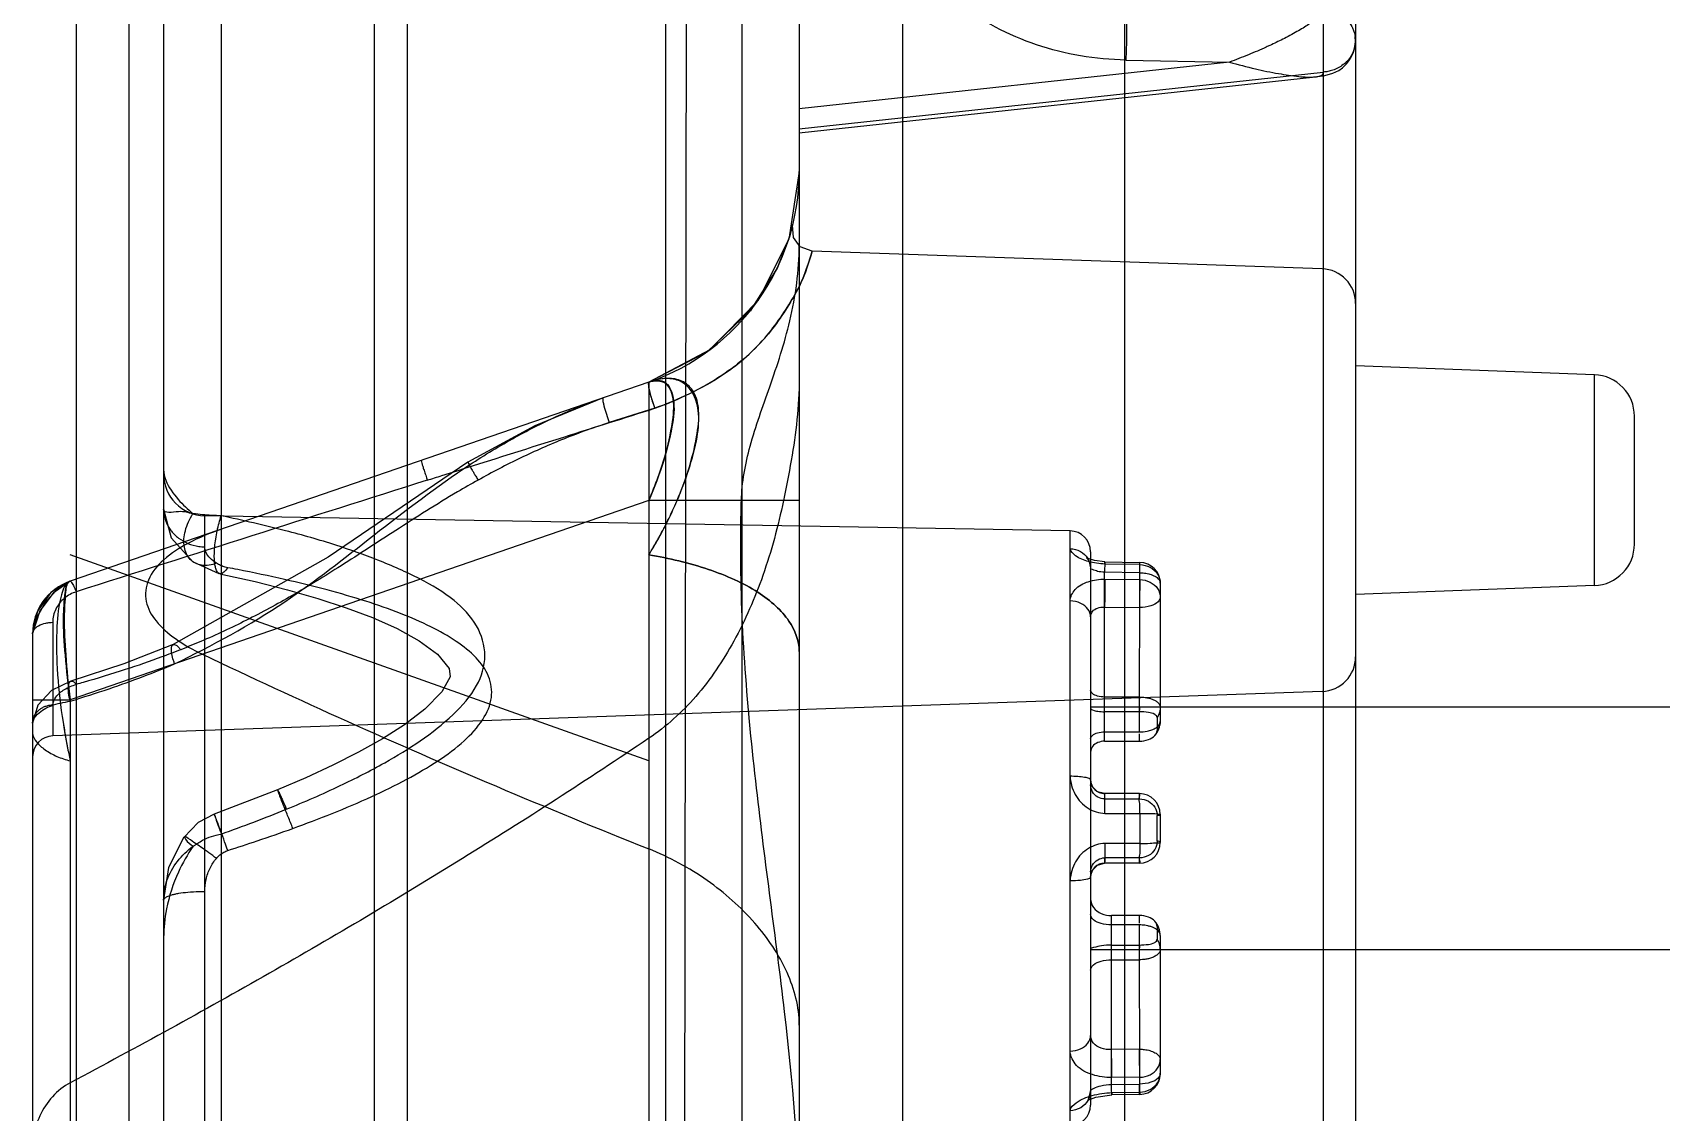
# Model space of a CAD drawing. Header units: millimetres. Extents: x 3267 to 5677, y -4731 to 2600.
# Drawn here: x 4723.35 to 4746.83, y -244.35 to -228.76 of the extents above; entities that cross this region are included whole.
import ezdxf

# ---------------------------------------------------------------- set-up
doc = ezdxf.new("R2010")
doc.units = ezdxf.units.MM
doc.header["$LTSCALE"] = 16.335
doc.layers.get('0').update_dxf_attribs({"linetype": 'CONTINUOUS'})

msp = doc.modelspace()

# ---------------------------------------------------------------- linework, layer by layer
at = {"color": 6, "linetype": 'Continuous'}
for p, q in [((4723.981, -365.077), (4723.981, -45.077)), ((4725.236, -99.547), (4725.236, -278.306)), ((4726.066, -114.238), (4726.066, -254.39)), ((4734.401, -116.63), (4734.401, -253.414)), ((4741.957, -141.183), (4741.957, -258.911)), ((4742.421, -141.685), (4742.421, -258.408)), ((4739.093, -142.366), (4739.093, -257.727)), ((4735.889, -145.777), (4735.889, -254.317)), ((4732.472, -151.117), (4732.472, -248.976)), ((4733.571, -204.106), (4733.571, -255.94)), ((4732.796, -207.725), (4732.74, -248.998)), ((4724.733, -221.745), (4724.733, -249.024)), ((4728.274, -225.918), (4728.274, -279.725)), ((4728.748, -226.047), (4728.748, -279.284)), ((4740.605, -229.191), (4734.401, -229.862)), ((4739.108, -229.161), (4740.605, -229.191)), ((4734.401, -230.151), (4741.956, -229.333)), ((4734.401, -230.208), (4741.844, -229.402)), ((4734.401, -230.766), (4734.249, -231.744)), ((4741.941, -232.172), (4734.589, -231.916)), ((4733.111, -233.342), (4732.232, -233.807)), ((4745.866, -233.7), (4742.424, -233.572)), ((4732.232, -233.807), (4723.888, -236.68)), ((4732.232, -233.807), (4732.232, -248.902)), ((4745.866, -236.743), (4745.866, -233.7)), ((4732.32, -234.184), (4731.661, -234.392)), ((4746.444, -236.144), (4746.444, -234.3)), ((4732.232, -235.517), (4723.889, -238.39)), ((4734.401, -235.517), (4732.232, -235.517)), ((4725.828, -244.758), (4725.828, -235.736)), ((4738.306, -235.954), (4725.828, -235.736)), ((4738.306, -244.54), (4738.306, -235.954)), ((4738.602, -236.255), (4738.602, -244.238)), ((4732.232, -239.27), (4723.889, -236.301)), ((4725.66, -236.401), (4726.034, -236.569)), ((4738.808, -236.4), (4739.31, -236.408)), ((4739.311, -236.441), (4738.808, -236.433)), ((4739.306, -238.854), (4739.311, -236.441)), ((4738.803, -238.989), (4738.803, -236.551)), ((4739.306, -236.558), (4738.803, -236.551)), ((4738.808, -236.649), (4739.311, -236.657)), ((4739.607, -236.709), (4739.607, -238.703)), ((4745.866, -236.743), (4742.424, -236.872)), ((4738.803, -237.053), (4739.306, -237.061)), ((4723.346, -237.44), (4723.346, -245.677)), ((4723.637, -237.272), (4723.637, -238.91)), ((4741.941, -238.271), (4723.637, -238.91)), ((4739.306, -238.351), (4738.803, -238.351)), ((4723.346, -238.39), (4723.888, -238.39)), ((4723.889, -238.39), (4723.889, -244.915)), ((4801.176, -238.497), (4738.602, -238.497)), ((4738.803, -238.564), (4738.803, -238.523)), ((4739.306, -238.564), (4738.803, -238.564)), ((4739.306, -238.502), (4739.306, -238.543)), ((4738.803, -238.854), (4739.306, -238.854)), ((4739.562, -238.648), (4739.562, -238.832)), ((4738.803, -238.989), (4739.306, -238.989)), ((4739.306, -238.989), (4739.306, -238.88)), ((4726.88, -239.689), (4725.966, -240.04)), ((4738.803, -239.744), (4738.803, -239.821)), ((4739.306, -239.744), (4738.803, -239.744)), ((4739.306, -239.821), (4739.306, -239.746)), ((4738.803, -239.821), (4739.306, -239.821)), ((4738.808, -240.031), (4739.311, -240.031)), ((4739.311, -240.031), (4739.311, -240.463)), ((4739.562, -240.431), (4739.562, -240.063)), ((4739.607, -240.046), (4739.607, -240.448)), ((4739.311, -240.463), (4738.808, -240.463)), ((4738.803, -240.672), (4738.803, -240.749)), ((4739.306, -240.672), (4738.803, -240.672)), ((4739.306, -240.748), (4739.306, -240.672)), ((4739.306, -240.749), (4738.803, -240.749)), ((4738.904, -243.941), (4738.904, -241.504)), ((4739.306, -241.504), (4738.904, -241.504)), ((4739.306, -241.64), (4738.904, -241.64)), ((4739.306, -241.613), (4739.306, -241.504)), ((4739.311, -244.053), (4739.306, -241.64)), ((4739.562, -241.662), (4739.562, -241.846)), ((4739.607, -241.791), (4739.607, -243.784)), ((4801.176, -241.997), (4738.602, -241.997)), ((4738.904, -241.93), (4739.306, -241.93)), ((4738.904, -241.992), (4738.904, -241.95)), ((4738.904, -242.143), (4739.306, -242.143)), ((4739.306, -241.93), (4739.306, -241.971)), ((4739.306, -243.433), (4738.904, -243.439)), ((4738.904, -243.941), (4739.306, -243.935)), ((4739.311, -243.837), (4738.909, -243.843)), ((4739.31, -244.086), (4738.908, -244.092)), ((4738.909, -244.059), (4739.311, -244.053))]:
    msp.add_line(p, q, dxfattribs=at)
for points in [[(4741.847, -229.401), (4741.979, -229.383), (4742.095, -229.351), (4742.179, -229.309), (4742.233, -229.272), (4742.289, -229.219), (4742.337, -229.157), (4742.365, -229.109), (4742.393, -229.045), (4742.407, -228.997), (4742.42, -228.896), (4742.416, -228.819)], [(4742.267, -229.241), (4742.296, -229.211), (4742.335, -229.158), (4742.369, -229.098), (4742.4, -229.022), (4742.413, -228.963)], [(4734.306, -231.543), (4734.26, -231.709), (4734.087, -232.153), (4733.703, -232.766), (4733.068, -233.373), (4732.232, -233.807)], [(4734.589, -231.916), (4734.416, -231.854), (4734.316, -231.719), (4734.306, -231.543)], [(4734.249, -231.744), (4733.804, -232.633), (4733.111, -233.342)], [(4734.257, -231.719), (4734.076, -232.175), (4733.691, -232.782)], [(4731.573, -234.034), (4730.587, -234.44), (4729.624, -234.964)], [(4729.624, -234.964), (4727.61, -236.331), (4725.373, -237.595)], [(4725.236, -235.64), (4725.345, -236.053), (4725.658, -236.401)], [(4738.808, -236.4), (4738.66, -236.383), (4738.565, -236.354), (4738.544, -236.343), (4738.575, -236.382), (4738.602, -236.485)], [(4723.888, -236.679), (4723.641, -236.853), (4723.451, -237.109), (4723.346, -237.433)], [(4723.888, -236.679), (4723.7, -236.8), (4723.539, -236.972), (4723.415, -237.183), (4723.346, -237.43)], [(4723.889, -236.68), (4723.61, -236.845), (4723.416, -237.112), (4723.346, -237.44)], [(4726.045, -236.572), (4726.555, -236.686), (4727.024, -236.805), (4727.46, -236.93), (4727.866, -237.062), (4728.247, -237.205), (4728.601, -237.363), (4728.919, -237.538), (4729.185, -237.733), (4729.355, -237.939), (4729.368, -238.061), (4729.246, -238.278), (4729, -238.528), (4728.707, -238.752), (4728.391, -238.955), (4728.047, -239.149), (4727.676, -239.336), (4727.285, -239.517), (4726.88, -239.689)], [(4725.374, -237.594), (4724.664, -237.872), (4723.9, -238.122)], [(4723.9, -238.122), (4723.621, -238.259), (4723.423, -238.468), (4723.346, -238.73)], [(4738.803, -239.744), (4738.703, -239.718), (4738.627, -239.64), (4738.602, -239.544)], [(4725.967, -240.041), (4725.734, -240.163), (4725.53, -240.371)], [(4725.529, -240.371), (4725.307, -240.81), (4725.236, -241.277)], [(4738.602, -240.948), (4738.627, -240.853), (4738.703, -240.776), (4738.803, -240.749)], [(4738.602, -244.035), (4738.566, -244.158), (4738.56, -244.17), (4738.679, -244.123), (4738.908, -244.092)]]:
    msp.add_lwpolyline(points, dxfattribs=at)
for centre, radius, start, end in [((4731.185, -230.766), 3.216, 289, 360), ((4741.924, -232.672), 0.5, 0, 88), ((4745.844, -234.3), 0.6, 0, 87.8631), ((5463.992, -2553.368), 2431.863, 107.5909, 107.716061), ((4725.839, -235.133), 0.603, 180, 269), ((4738.301, -236.255), 0.301, 0, 88.9997), ((4745.844, -236.144), 0.6, 272.1369, 0), ((4739.306, -236.709), 0.301, 359.9996, 89.1332), ((4724.15, -237.44), 0.804, 109.0006, 180), ((4741.924, -237.771), 0.5, 272, 0), ((4733.116, -237.261), 9.443, 188.3479, 192.2847), ((4739.305, -238.703), 0.302, 317.9783, 359.9671), ((4723.648, -239.212), 0.301, 92, 179.9872), ((4738.803, -239.543), 0.201, 180, 270), ((4739.306, -240.046), 0.301, 0.0001, 90), ((4718.524, -219.187), 22.447, 289.6318, 292.198), ((4739.306, -240.448), 0.301, 270, 0), ((4738.803, -240.95), 0.201, 90, 179.9994), ((4739.305, -241.791), 0.302, 359.3627, 42.0259), ((4739.306, -243.784), 0.301, 270.8672, 359.9565), ((4738.301, -244.238), 0.301, 271.0003, 0)]:
    msp.add_arc(centre, radius, start, end, dxfattribs=at)
for points, knots in [([(4739.108, -229.161), (4738.673, -229.151), (4737.808, -229.008), (4736.657, -228.405), (4735.787, -227.468), (4735.32, -226.292), (4735.324, -225.022), (4735.795, -223.823), (4736.658, -222.832), (4737.8, -222.148), (4738.67, -221.937), (4739.108, -221.894)], [0, 0, 0, 0, 0.11352, 0.225022, 0.33366, 0.440617, 0.547809, 0.657436, 0.770049, 0.884993, 1, 1, 1, 1]), ([(4739.093, -228.366), (4739.102, -228.409), (4739.113, -228.523), (4739.121, -228.717), (4739.119, -228.938), (4739.113, -229.09), (4739.108, -229.161)], [0, 0, 0, 0, 0.167354, 0.428349, 0.730794, 1, 1, 1, 1]), ([(4741.949, -228.422), (4741.95, -228.43), (4741.948, -228.448), (4741.925, -228.497), (4741.855, -228.567), (4741.76, -228.637), (4741.663, -228.7), (4741.541, -228.773), (4741.381, -228.857), (4741.249, -228.92), (4741.187, -228.949)], [0, 0, 0, 0, 0.026231, 0.053112, 0.172316, 0.331379, 0.428794, 0.537141, 0.783002, 1, 1, 1, 1]), ([(4741.949, -228.422), (4741.971, -228.423), (4742.017, -228.429), (4742.09, -228.447), (4742.166, -228.479), (4742.228, -228.518), (4742.275, -228.557), (4742.322, -228.604), (4742.361, -228.659), (4742.391, -228.721), (4742.408, -228.771), (4742.418, -228.823), (4742.422, -228.876), (4742.419, -228.929), (4742.41, -228.981), (4742.394, -229.031), (4742.365, -229.093), (4742.327, -229.149), (4742.281, -229.196), (4742.234, -229.236), (4742.173, -229.275), (4742.097, -229.307), (4742.025, -229.326), (4741.979, -229.332), (4741.957, -229.333)], [0, 0, 0, 0, 0.046256, 0.097862, 0.154907, 0.217152, 0.250076, 0.284033, 0.354368, 0.390541, 0.427135, 0.463994, 0.500969, 0.537915, 0.574694, 0.611161, 0.647172, 0.717122, 0.750881, 0.783617, 0.845535, 0.902343, 0.953804, 1, 1, 1, 1]), ([(4741.187, -228.949), (4741.17, -228.957), (4741.067, -229.004), (4740.874, -229.087), (4740.696, -229.157), (4740.605, -229.191)], [0, 0, 0, 0, 0.089933, 0.537097, 1, 1, 1, 1]), ([(4740.605, -229.191), (4740.729, -229.225), (4740.962, -229.287), (4741.297, -229.355), (4741.585, -229.399), (4741.765, -229.41), (4741.844, -229.402)], [0, 0, 0, 0, 0.305384, 0.575109, 0.811241, 1, 1, 1, 1]), ([(4741.844, -229.402), (4741.853, -229.401), (4741.876, -229.398), (4741.909, -229.39), (4741.939, -229.376), (4741.957, -229.356), (4741.958, -229.34), (4741.957, -229.333)], [0, 0, 0, 0, 0.184467, 0.476047, 0.693875, 0.851458, 1, 1, 1, 1]), ([(4732.32, -234.184), (4732.658, -234.066), (4733.265, -233.776), (4733.939, -233.193), (4734.344, -232.555), (4734.489, -232.245), (4734.618, -231.822), (4734.478, -232.272), (4734.33, -232.58), (4733.925, -233.202), (4733.267, -233.778), (4732.665, -234.055), (4732.32, -234.184)], [0, 0, 0, 0, 0.161201, 0.296302, 0.404408, 0.473014, 0.499997, 0.527582, 0.603455, 0.708008, 0.834248, 1, 1, 1, 1]), ([(4733.566, -235.517), (4733.574, -235.252), (4733.679, -234.69), (4733.991, -233.849), (4734.303, -232.899), (4734.401, -232.199), (4734.401, -231.833)], [0, 0, 0, 0, 0.209591, 0.447251, 0.71033, 1, 1, 1, 1]), ([(4732.232, -233.807), (4732.23, -233.809), (4732.225, -233.816), (4732.224, -233.841), (4732.228, -233.871), (4732.234, -233.904), (4732.24, -233.932), (4732.248, -233.963), (4732.261, -234.013), (4732.284, -234.088), (4732.307, -234.15), (4732.32, -234.184)], [0, 0, 0, 0, 0.024394, 0.067122, 0.183452, 0.252973, 0.325359, 0.404566, 0.496728, 0.717686, 1, 1, 1, 1]), ([(4732.232, -235.517), (4732.326, -235.292), (4732.476, -234.9), (4732.584, -234.373), (4732.607, -234.012), (4732.461, -233.763), (4732.3, -233.783), (4732.232, -233.807)], [0, 0, 0, 0, 0.362573, 0.620833, 0.79858, 0.893601, 1, 1, 1, 1]), ([(4732.232, -233.807), (4732.308, -233.781), (4732.508, -233.776), (4732.619, -234.105), (4732.569, -234.482), (4732.442, -234.98), (4732.312, -235.329), (4732.232, -235.517)], [0, 0, 0, 0, 0.118361, 0.241718, 0.445998, 0.695318, 1, 1, 1, 1]), ([(4732.232, -233.807), (4732.31, -233.78), (4732.52, -233.778), (4732.61, -234.119), (4732.567, -234.487), (4732.444, -234.984), (4732.313, -235.327), (4732.232, -235.517)], [0, 0, 0, 0, 0.122753, 0.246818, 0.452231, 0.692083, 1, 1, 1, 1]), ([(4732.232, -233.807), (4732.31, -233.78), (4732.52, -233.778), (4732.61, -234.12), (4732.566, -234.488), (4732.444, -234.985), (4732.312, -235.327), (4732.232, -235.517)], [0, 0, 0, 0, 0.122962, 0.24732, 0.452931, 0.692565, 1, 1, 1, 1]), ([(4732.232, -233.895), (4732.232, -233.879), (4732.232, -233.85), (4732.232, -233.82), (4732.232, -233.807)], [0, 0, 0, 0, 0.539168, 1, 1, 1, 1]), ([(4732.232, -233.895), (4732.237, -233.922), (4732.252, -233.982), (4732.281, -234.079), (4732.306, -234.148), (4732.32, -234.184)], [0, 0, 0, 0, 0.270436, 0.615166, 1, 1, 1, 1]), ([(4732.607, -235.59), (4732.683, -235.421), (4732.807, -235.096), (4732.923, -234.633), (4732.971, -234.251), (4732.909, -233.957), (4732.739, -233.787), (4732.498, -233.733), (4732.328, -233.774), (4732.233, -233.807)], [0, 0, 0, 0, 0.229654, 0.431175, 0.591335, 0.704984, 0.789582, 0.874043, 1, 1, 1, 1]), ([(4732.607, -235.59), (4732.684, -235.42), (4732.809, -235.095), (4732.935, -234.636), (4732.968, -234.253), (4732.888, -233.966), (4732.72, -233.79), (4732.482, -233.737), (4732.321, -233.776), (4732.233, -233.807)], [0, 0, 0, 0, 0.232815, 0.435022, 0.594651, 0.707694, 0.797472, 0.883365, 1, 1, 1, 1]), ([(4734.401, -233.753), (4734.401, -233.952), (4734.377, -234.349), (4734.29, -234.937), (4734.212, -235.324), (4734.172, -235.518)], [0, 0, 0, 0, 0.334444, 0.667924, 1, 1, 1, 1]), ([(4729.65, -234.998), (4729.864, -234.858), (4730.284, -234.603), (4730.927, -234.279), (4731.358, -234.108), (4731.573, -234.034)], [0, 0, 0, 0, 0.355749, 0.683257, 1, 1, 1, 1]), ([(4731.573, -234.034), (4731.57, -234.035), (4731.568, -234.049), (4731.569, -234.07), (4731.574, -234.108), (4731.59, -234.176), (4731.619, -234.273), (4731.646, -234.352), (4731.661, -234.392)], [0, 0, 0, 0, 0.028192, 0.091309, 0.189733, 0.321409, 0.658489, 1, 1, 1, 1]), ([(4729.038, -235.222), (4729.108, -235.2), (4729.764, -234.992), (4730.858, -234.646), (4731.882, -234.322), (4732.32, -234.184)], [0, 0, 0, 0, 0.063985, 0.599345, 1, 1, 1, 1]), ([(4731.661, -234.392), (4731.443, -234.462), (4731.011, -234.616), (4730.381, -234.896), (4729.972, -235.109), (4729.77, -235.222)], [0, 0, 0, 0, 0.331552, 0.664118, 1, 1, 1, 1]), ([(4725.236, -235.068), (4725.236, -235.121), (4725.277, -235.282), (4725.432, -235.499), (4725.584, -235.642), (4725.659, -235.706)], [0, 0, 0, 0, 0.200712, 0.621802, 1, 1, 1, 1]), ([(4725.395, -237.872), (4725.942, -237.607), (4726.951, -237.059), (4728.293, -235.987), (4729.174, -235.316), (4729.65, -234.998)], [0, 0, 0, 0, 0.354692, 0.665918, 1, 1, 1, 1]), ([(4728.951, -234.937), (4728.953, -234.951), (4728.959, -234.979), (4728.971, -235.015), (4728.981, -235.049), (4728.995, -235.092), (4729.014, -235.15), (4729.03, -235.198), (4729.038, -235.222)], [0, 0, 0, 0, 0.140823, 0.293101, 0.38282, 0.489077, 0.750184, 1, 1, 1, 1]), ([(4729.65, -234.998), (4729.648, -234.995), (4729.644, -234.989), (4729.637, -234.979), (4729.632, -234.974), (4729.626, -234.962), (4729.623, -234.968), (4729.628, -234.974), (4729.635, -234.992), (4729.656, -235.027), (4729.681, -235.072), (4729.71, -235.121), (4729.738, -235.169), (4729.759, -235.203), (4729.77, -235.222)], [0, 0, 0, 0, 0.034468, 0.063163, 0.10387, 0.125427, 0.130472, 0.152003, 0.186452, 0.302444, 0.508351, 0.648193, 0.808798, 1, 1, 1, 1]), ([(4729.77, -235.222), (4729.67, -235.277), (4729.268, -235.509), (4728.612, -235.926), (4727.828, -236.441), (4727.114, -236.881), (4726.44, -237.247), (4725.9, -237.498), (4725.579, -237.63), (4725.482, -237.668)], [0, 0, 0, 0, 0.069242, 0.2815, 0.471558, 0.638681, 0.789787, 0.936575, 1, 1, 1, 1]), ([(4734.172, -235.517), (4734.097, -235.883), (4733.911, -236.579), (4733.494, -237.538), (4732.953, -238.352), (4732.483, -238.778), (4732.232, -238.947)], [0, 0, 0, 0, 0.277745, 0.534615, 0.774981, 1, 1, 1, 1]), ([(4733.557, -236.227), (4733.557, -236.147), (4733.557, -235.989), (4733.56, -235.752), (4733.564, -235.595), (4733.566, -235.517)], [0, 0, 0, 0, 0.336258, 0.669575, 1, 1, 1, 1]), ([(4725.236, -235.641), (4725.236, -235.651), (4725.237, -235.684), (4725.244, -235.736), (4725.257, -235.788), (4725.271, -235.826), (4725.283, -235.854), (4725.297, -235.88), (4725.318, -235.916), (4725.35, -235.961), (4725.396, -236.012), (4725.471, -236.076), (4725.586, -236.141), (4725.717, -236.177), (4725.8, -236.184), (4725.828, -236.184)], [0, 0, 0, 0, 0.034598, 0.108462, 0.179138, 0.213276, 0.246594, 0.280057, 0.314644, 0.387206, 0.464318, 0.545828, 0.719998, 0.904323, 1, 1, 1, 1]), ([(4725.659, -235.705), (4725.59, -235.695), (4725.482, -235.65), (4725.236, -235.713), (4725.236, -235.641)], [0, 0, 0, 0, 0.494194, 1, 1, 1, 1]), ([(4725.997, -236.421), (4725.93, -236.447), (4725.792, -236.474), (4725.598, -236.38), (4725.514, -236.176), (4725.538, -235.937), (4725.61, -235.781), (4725.659, -235.705)], [0, 0, 0, 0, 0.194354, 0.362222, 0.540707, 0.755592, 1, 1, 1, 1]), ([(4726.066, -235.735), (4726.02, -235.735), (4725.93, -235.733), (4725.794, -235.721), (4725.705, -235.711), (4725.659, -235.706)], [0, 0, 0, 0, 0.342207, 0.65895, 1, 1, 1, 1]), ([(4726.16, -236.485), (4726.144, -236.51), (4726.117, -236.547), (4726.056, -236.582), (4726.015, -236.557), (4725.998, -236.526), (4725.988, -236.5), (4725.981, -236.472), (4725.973, -236.431), (4725.967, -236.368), (4725.966, -236.281), (4725.972, -236.18), (4725.986, -236.069), (4726.007, -235.955), (4726.033, -235.842), (4726.055, -235.77), (4726.066, -235.735)], [0, 0, 0, 0, 0.085666, 0.138841, 0.182522, 0.209621, 0.240804, 0.265634, 0.294292, 0.363795, 0.449675, 0.550182, 0.661381, 0.777603, 0.892449, 1, 1, 1, 1]), ([(4727.005, -239.97), (4727.267, -239.863), (4727.748, -239.656), (4728.392, -239.325), (4728.945, -238.993), (4729.403, -238.632), (4729.764, -238.233), (4729.915, -237.754), (4729.771, -237.291), (4729.413, -236.918), (4728.912, -236.624), (4728.334, -236.372), (4727.687, -236.141), (4726.932, -235.93), (4726.377, -235.802), (4726.066, -235.735)], [0, 0, 0, 0, 0.102113, 0.189232, 0.261788, 0.334911, 0.399873, 0.453803, 0.507706, 0.566451, 0.636811, 0.716649, 0.794063, 0.885121, 1, 1, 1, 1]), ([(4732.232, -236.301), (4732.28, -236.224), (4732.372, -236.069), (4732.497, -235.831), (4732.572, -235.671), (4732.607, -235.59)], [0, 0, 0, 0, 0.338439, 0.67163, 1, 1, 1, 1]), ([(4732.232, -236.301), (4732.279, -236.225), (4732.37, -236.069), (4732.495, -235.832), (4732.571, -235.671), (4732.607, -235.59)], [0, 0, 0, 0, 0.335089, 0.669793, 1, 1, 1, 1]), ([(4726.061, -235.932), (4725.901, -235.987), (4725.609, -236.107), (4725.241, -236.342), (4724.992, -236.632), (4724.952, -236.982), (4725.126, -237.284), (4725.417, -237.534), (4725.66, -237.669), (4725.795, -237.734)], [0, 0, 0, 0, 0.184363, 0.341833, 0.473315, 0.585149, 0.700005, 0.836838, 1, 1, 1, 1]), ([(4725.997, -236.421), (4725.964, -236.4), (4725.907, -236.355), (4725.846, -236.273), (4725.829, -236.212), (4725.828, -236.184)], [0, 0, 0, 0, 0.388451, 0.721243, 1, 1, 1, 1]), ([(4734.401, -245.904), (4734.401, -244.899), (4734.206, -242.812), (4733.746, -239.609), (4733.557, -237.376), (4733.557, -236.227)], [0, 0, 0, 0, 0.310383, 0.645129, 1, 1, 1, 1]), ([(4738.306, -236.211), (4738.358, -236.211), (4738.459, -236.238), (4738.573, -236.344), (4738.602, -236.444), (4738.602, -236.493)], [0, 0, 0, 0, 0.345373, 0.670352, 1, 1, 1, 1]), ([(4738.808, -236.433), (4738.729, -236.43), (4738.581, -236.407), (4738.402, -236.34), (4738.316, -236.253), (4738.306, -236.211)], [0, 0, 0, 0, 0.416103, 0.773575, 1, 1, 1, 1]), ([(4726.16, -236.485), (4726.136, -236.481), (4726.091, -236.468), (4726.037, -236.444), (4726.007, -236.427), (4725.997, -236.421)], [0, 0, 0, 0, 0.412503, 0.804656, 1, 1, 1, 1]), ([(4727.099, -240.247), (4727.289, -240.178), (4727.672, -240.033), (4728.222, -239.799), (4728.734, -239.549), (4729.184, -239.287), (4729.561, -239.007), (4729.842, -238.707), (4729.992, -238.374), (4729.943, -238.037), (4729.74, -237.763), (4729.447, -237.531), (4729.076, -237.323), (4728.637, -237.134), (4728.136, -236.959), (4727.578, -236.798), (4726.962, -236.647), (4726.483, -236.547), (4726.208, -236.494), (4726.16, -236.485)], [0, 0, 0, 0, 0.07557, 0.153084, 0.223523, 0.288474, 0.347875, 0.39853, 0.441347, 0.479294, 0.51978, 0.565862, 0.618422, 0.678197, 0.744511, 0.816776, 0.89556, 0.981697, 1, 1, 1, 1]), ([(4734.401, -237.695), (4734.401, -237.54), (4734.3, -237.29), (4734.06, -237.023), (4733.796, -236.822), (4733.466, -236.649), (4732.946, -236.447), (4732.523, -236.347), (4732.232, -236.301)], [0, 0, 0, 0, 0.169135, 0.272926, 0.392454, 0.528687, 0.678702, 1, 1, 1, 1]), ([(4732.232, -236.301), (4732.523, -236.347), (4732.946, -236.447), (4733.466, -236.649), (4733.796, -236.822), (4734.06, -237.023), (4734.3, -237.29), (4734.401, -237.54), (4734.401, -237.695)], [0, 0, 0, 0, 0.321298, 0.471313, 0.607546, 0.727074, 0.830865, 1, 1, 1, 1]), ([(4738.803, -236.551), (4738.769, -236.549), (4738.707, -236.543), (4738.649, -236.519), (4738.603, -236.504), (4738.602, -236.493)], [0, 0, 0, 0, 0.476311, 0.840422, 1, 1, 1, 1]), ([(4738.808, -236.433), (4738.808, -236.427), (4738.808, -236.415), (4738.808, -236.408), (4738.808, -236.4), (4738.807, -236.403), (4738.807, -236.406), (4738.806, -236.418), (4738.806, -236.438), (4738.804, -236.485), (4738.804, -236.523), (4738.803, -236.551)], [0, 0, 0, 0, 0.108356, 0.167806, 0.17713, 0.182871, 0.204113, 0.241814, 0.366307, 0.544542, 1, 1, 1, 1]), ([(4739.311, -236.441), (4739.311, -236.43), (4739.31, -236.385), (4739.307, -236.494), (4739.306, -236.523), (4739.306, -236.558)], [0, 0, 0, 0, 0.179515, 0.413122, 1, 1, 1, 1]), ([(4739.311, -236.441), (4739.362, -236.442), (4739.463, -236.466), (4739.577, -236.566), (4739.607, -236.663), (4739.607, -236.709)], [0, 0, 0, 0, 0.3499, 0.6834, 1, 1, 1, 1]), ([(4723.888, -236.68), (4723.815, -236.705), (4723.725, -236.966), (4723.686, -237.372), (4723.692, -237.973), (4723.74, -238.403), (4723.772, -238.632)], [0, 0, 0, 0, 0.116625, 0.346829, 0.652611, 1, 1, 1, 1]), ([(4723.889, -238.39), (4723.861, -238.177), (4723.818, -237.788), (4723.782, -237.249), (4723.805, -236.924), (4723.836, -236.698), (4723.889, -236.68)], [0, 0, 0, 0, 0.37222, 0.687295, 0.904063, 1, 1, 1, 1]), ([(4723.888, -236.68), (4723.836, -236.698), (4723.812, -236.925), (4723.795, -237.245), (4723.821, -237.785), (4723.862, -238.175), (4723.888, -238.39)], [0, 0, 0, 0, 0.095402, 0.31016, 0.623994, 1, 1, 1, 1]), ([(4723.888, -238.39), (4723.862, -238.174), (4723.82, -237.783), (4723.795, -237.242), (4723.812, -236.923), (4723.837, -236.698), (4723.888, -236.68)], [0, 0, 0, 0, 0.378059, 0.691891, 0.905475, 1, 1, 1, 1]), ([(4723.888, -238.39), (4723.862, -238.174), (4723.82, -237.783), (4723.795, -237.242), (4723.812, -236.923), (4723.837, -236.698), (4723.888, -236.68)], [0, 0, 0, 0, 0.378057, 0.691889, 0.905474, 1, 1, 1, 1]), ([(4723.889, -236.68), (4723.891, -236.679), (4723.901, -236.685), (4723.918, -236.71), (4723.94, -236.75), (4723.961, -236.795), (4723.971, -236.821), (4723.976, -236.833)], [0, 0, 0, 0, 0.051299, 0.156928, 0.531402, 0.791748, 1, 1, 1, 1]), ([(4738.306, -236.964), (4738.31, -236.904), (4738.372, -236.772), (4738.573, -236.672), (4738.728, -236.65), (4738.808, -236.649)], [0, 0, 0, 0, 0.279795, 0.623208, 1, 1, 1, 1]), ([(4738.808, -236.649), (4738.808, -236.71), (4738.807, -236.845), (4738.805, -236.98), (4738.803, -237.053)], [0, 0, 0, 0, 0.453705, 1, 1, 1, 1]), ([(4739.306, -236.558), (4739.331, -236.558), (4739.382, -236.562), (4739.459, -236.577), (4739.529, -236.605), (4739.587, -236.646), (4739.607, -236.689), (4739.607, -236.709)], [0, 0, 0, 0, 0.207131, 0.425176, 0.639501, 0.832824, 1, 1, 1, 1]), ([(4739.311, -236.657), (4739.311, -236.693), (4739.31, -236.778), (4739.308, -236.912), (4739.307, -237.011), (4739.306, -237.061)], [0, 0, 0, 0, 0.267678, 0.628838, 1, 1, 1, 1]), ([(4739.311, -236.657), (4739.362, -236.658), (4739.462, -236.681), (4739.578, -236.775), (4739.608, -236.87), (4739.607, -236.915)], [0, 0, 0, 0, 0.355588, 0.686863, 1, 1, 1, 1]), ([(4723.976, -236.833), (4723.914, -236.852), (4723.795, -236.917), (4723.668, -237.075), (4723.638, -237.208), (4723.637, -237.272)], [0, 0, 0, 0, 0.330831, 0.671331, 1, 1, 1, 1]), ([(4738.602, -237.195), (4738.602, -237.156), (4738.571, -237.071), (4738.457, -236.986), (4738.359, -236.965), (4738.306, -236.965)], [0, 0, 0, 0, 0.288204, 0.612477, 1, 1, 1, 1]), ([(4739.607, -236.91), (4739.607, -236.935), (4739.571, -236.997), (4739.458, -237.047), (4739.362, -237.061), (4739.306, -237.061)], [0, 0, 0, 0, 0.205748, 0.534304, 1, 1, 1, 1]), ([(4738.602, -237.195), (4738.602, -237.167), (4738.622, -237.108), (4738.705, -237.059), (4738.769, -237.052), (4738.803, -237.053)], [0, 0, 0, 0, 0.30479, 0.626113, 1, 1, 1, 1]), ([(4723.346, -237.44), (4723.346, -237.431), (4723.349, -237.41), (4723.365, -237.379), (4723.394, -237.348), (4723.449, -237.309), (4723.52, -237.286), (4723.589, -237.275), (4723.623, -237.273), (4723.637, -237.272)], [0, 0, 0, 0, 0.07243, 0.170246, 0.284727, 0.417679, 0.723668, 0.883367, 1, 1, 1, 1]), ([(4725.482, -237.668), (4725.392, -237.704), (4725.127, -237.805), (4724.66, -237.967), (4724.246, -238.093), (4724.009, -238.16), (4723.976, -238.17)], [0, 0, 0, 0, 0.183044, 0.535458, 0.934627, 1, 1, 1, 1]), ([(4725.395, -237.872), (4725.388, -237.855), (4725.372, -237.808), (4725.353, -237.737), (4725.346, -237.667), (4725.35, -237.621), (4725.37, -237.59), (4725.403, -237.593), (4725.428, -237.61), (4725.449, -237.629), (4725.467, -237.649), (4725.477, -237.662), (4725.482, -237.668)], [0, 0, 0, 0, 0.12122, 0.354047, 0.513995, 0.609371, 0.673867, 0.748063, 0.807726, 0.887961, 0.940969, 1, 1, 1, 1]), ([(4723.889, -238.411), (4724.076, -238.354), (4724.43, -238.242), (4724.932, -238.061), (4725.245, -237.936), (4725.395, -237.872)], [0, 0, 0, 0, 0.368188, 0.69501, 1, 1, 1, 1]), ([(4725.795, -237.734), (4726.487, -238.064), (4727.89, -238.713), (4730.036, -239.649), (4731.493, -240.248), (4732.232, -240.543)], [0, 0, 0, 0, 0.327382, 0.660046, 1, 1, 1, 1]), ([(4723.889, -238.411), (4723.879, -238.374), (4723.868, -238.322), (4723.862, -238.257), (4723.861, -238.221), (4723.863, -238.189), (4723.869, -238.16), (4723.879, -238.137), (4723.894, -238.123), (4723.912, -238.12), (4723.932, -238.127), (4723.954, -238.144), (4723.968, -238.16), (4723.976, -238.17)], [0, 0, 0, 0, 0.291329, 0.399433, 0.489069, 0.561257, 0.642679, 0.710107, 0.749674, 0.789439, 0.839029, 0.906775, 1, 1, 1, 1]), ([(4723.637, -238.464), (4723.64, -238.424), (4723.684, -238.332), (4723.809, -238.233), (4723.917, -238.186), (4723.976, -238.17)], [0, 0, 0, 0, 0.258412, 0.606859, 1, 1, 1, 1]), ([(4738.803, -238.351), (4738.769, -238.351), (4738.708, -238.343), (4738.632, -238.313), (4738.602, -238.27), (4738.602, -238.251)], [0, 0, 0, 0, 0.421326, 0.76311, 1, 1, 1, 1]), ([(4739.306, -238.351), (4739.319, -238.351), (4739.347, -238.352), (4739.392, -238.357), (4739.44, -238.366), (4739.488, -238.38), (4739.532, -238.4), (4739.57, -238.426), (4739.599, -238.46), (4739.607, -238.488), (4739.607, -238.502)], [0, 0, 0, 0, 0.113549, 0.229402, 0.371113, 0.510504, 0.641438, 0.768175, 0.887761, 1, 1, 1, 1]), ([(4723.346, -238.729), (4723.346, -238.679), (4723.434, -238.565), (4723.627, -238.46), (4723.796, -238.426), (4723.889, -238.411)], [0, 0, 0, 0, 0.22764, 0.576645, 1, 1, 1, 1]), ([(4723.346, -238.729), (4723.346, -238.712), (4723.35, -238.683), (4723.361, -238.643), (4723.377, -238.611), (4723.396, -238.581), (4723.422, -238.552), (4723.455, -238.524), (4723.495, -238.499), (4723.542, -238.479), (4723.59, -238.468), (4723.623, -238.465), (4723.637, -238.464)], [0, 0, 0, 0, 0.116972, 0.202297, 0.28123, 0.361269, 0.450244, 0.548787, 0.657101, 0.7747, 0.900191, 1, 1, 1, 1]), ([(4738.602, -238.518), (4738.602, -238.53), (4738.651, -238.544), (4738.708, -238.56), (4738.771, -238.564), (4738.803, -238.564)], [0, 0, 0, 0, 0.16272, 0.533673, 1, 1, 1, 1]), ([(4739.562, -238.648), (4739.562, -238.629), (4739.516, -238.586), (4739.425, -238.571), (4739.349, -238.564), (4739.306, -238.564)], [0, 0, 0, 0, 0.201756, 0.541185, 1, 1, 1, 1]), ([(4739.607, -238.502), (4739.607, -238.518), (4739.604, -238.55), (4739.589, -238.6), (4739.572, -238.631), (4739.562, -238.648)], [0, 0, 0, 0, 0.3105, 0.622812, 1, 1, 1, 1]), ([(4723.774, -238.631), (4723.785, -238.705), (4723.808, -238.85), (4723.845, -239.063), (4723.874, -239.202), (4723.889, -239.27)], [0, 0, 0, 0, 0.343289, 0.676833, 1, 1, 1, 1]), ([(4738.602, -238.954), (4738.602, -238.935), (4738.632, -238.892), (4738.708, -238.862), (4738.769, -238.854), (4738.803, -238.854)], [0, 0, 0, 0, 0.23689, 0.578674, 1, 1, 1, 1]), ([(4739.306, -238.854), (4739.343, -238.854), (4739.404, -238.848), (4739.485, -238.826), (4739.545, -238.798), (4739.592, -238.758), (4739.607, -238.721), (4739.607, -238.703)], [0, 0, 0, 0, 0.309849, 0.503115, 0.688192, 0.853785, 1, 1, 1, 1]), ([(4739.306, -238.989), (4739.35, -238.989), (4739.431, -238.975), (4739.527, -238.921), (4739.562, -238.859), (4739.562, -238.832)], [0, 0, 0, 0, 0.406606, 0.74397, 1, 1, 1, 1]), ([(4739.607, -238.703), (4739.607, -238.717), (4739.604, -238.746), (4739.589, -238.79), (4739.572, -238.818), (4739.562, -238.832)], [0, 0, 0, 0, 0.306239, 0.617236, 1, 1, 1, 1]), ([(4723.346, -238.884), (4723.354, -238.926), (4723.407, -239.014), (4723.53, -239.123), (4723.697, -239.214), (4723.823, -239.256), (4723.888, -239.271)], [0, 0, 0, 0, 0.184355, 0.426782, 0.710598, 1, 1, 1, 1]), ([(4732.232, -238.947), (4731.348, -239.544), (4729.544, -240.706), (4726.758, -242.359), (4724.854, -243.405), (4723.889, -243.917)], [0, 0, 0, 0, 0.329382, 0.662529, 1, 1, 1, 1]), ([(4738.803, -238.989), (4738.77, -238.989), (4738.705, -239.002), (4738.625, -239.057), (4738.602, -239.118), (4738.602, -239.146)], [0, 0, 0, 0, 0.356214, 0.695477, 1, 1, 1, 1]), ([(4738.306, -239.49), (4738.343, -239.49), (4738.412, -239.493), (4738.507, -239.503), (4738.565, -239.516), (4738.602, -239.533), (4738.602, -239.543)], [0, 0, 0, 0, 0.359269, 0.686319, 0.904082, 1, 1, 1, 1]), ([(4738.306, -239.49), (4738.311, -239.582), (4738.359, -239.768), (4738.55, -239.972), (4738.725, -240.027), (4738.808, -240.03)], [0, 0, 0, 0, 0.34594, 0.687625, 1, 1, 1, 1]), ([(4727.099, -240.247), (4727.077, -240.191), (4727.032, -240.082), (4726.971, -239.931), (4726.928, -239.822), (4726.903, -239.756), (4726.891, -239.726), (4726.885, -239.705), (4726.88, -239.695), (4726.881, -239.687), (4726.888, -239.703), (4726.894, -239.714), (4726.909, -239.747), (4726.927, -239.787), (4726.96, -239.864), (4726.987, -239.926), (4727.005, -239.97)], [0, 0, 0, 0, 0.198424, 0.392212, 0.537052, 0.587399, 0.623504, 0.64658, 0.658445, 0.661101, 0.66931, 0.689993, 0.724934, 0.77541, 0.841361, 1, 1, 1, 1]), ([(4738.803, -239.821), (4738.769, -239.821), (4738.699, -239.801), (4738.623, -239.725), (4738.602, -239.654), (4738.602, -239.619)], [0, 0, 0, 0, 0.324377, 0.667333, 1, 1, 1, 1]), ([(4738.808, -240.031), (4738.808, -239.995), (4738.808, -239.942), (4738.807, -239.874), (4738.807, -239.83), (4738.806, -239.795), (4738.806, -239.767), (4738.803, -239.755), (4738.805, -239.744), (4738.803, -239.744)], [0, 0, 0, 0, 0.376043, 0.554846, 0.711658, 0.836449, 0.926592, 0.981324, 1, 1, 1, 1]), ([(4739.311, -240.031), (4739.311, -239.984), (4739.318, -239.893), (4739.295, -239.823), (4739.319, -239.744), (4739.306, -239.744)], [0, 0, 0, 0, 0.492922, 0.860108, 1, 1, 1, 1]), ([(4739.306, -239.821), (4739.35, -239.821), (4739.439, -239.843), (4739.537, -239.935), (4739.562, -240.021), (4739.562, -240.063)], [0, 0, 0, 0, 0.346005, 0.673856, 1, 1, 1, 1]), ([(4739.311, -240.031), (4739.361, -240.031), (4739.465, -240.035), (4739.511, -240.029), (4739.62, -240.046), (4739.607, -240.046)], [0, 0, 0, 0, 0.50152, 0.866424, 1, 1, 1, 1]), ([(4726.16, -240.565), (4726.146, -240.524), (4726.112, -240.432), (4726.064, -240.3), (4726.025, -240.193), (4726.001, -240.128), (4725.987, -240.092), (4725.978, -240.069), (4725.962, -240.028), (4725.984, -240.097), (4726.003, -240.148), (4726.036, -240.244), (4726.058, -240.305), (4726.066, -240.329)], [0, 0, 0, 0, 0.151909, 0.34131, 0.489766, 0.544977, 0.587339, 0.617615, 0.64742, 0.679877, 0.768637, 0.91196, 1, 1, 1, 1]), ([(4726.16, -240.565), (4726.303, -240.52), (4726.617, -240.417), (4726.929, -240.309), (4727.099, -240.247)], [0, 0, 0, 0, 0.452597, 1, 1, 1, 1]), ([(4725.997, -240.68), (4725.928, -240.627), (4725.789, -240.523), (4725.682, -240.458), (4725.516, -240.339), (4725.573, -240.449), (4725.622, -240.473), (4725.66, -240.505)], [0, 0, 0, 0, 0.350748, 0.619349, 0.749008, 0.799368, 1, 1, 1, 1]), ([(4725.66, -240.505), (4725.704, -240.473), (4725.789, -240.419), (4725.926, -240.359), (4726.019, -240.337), (4726.066, -240.329)], [0, 0, 0, 0, 0.364367, 0.678313, 1, 1, 1, 1]), ([(4738.808, -240.463), (4738.726, -240.467), (4738.554, -240.52), (4738.362, -240.72), (4738.314, -240.905), (4738.306, -240.998)], [0, 0, 0, 0, 0.309469, 0.64605, 1, 1, 1, 1]), ([(4738.808, -240.463), (4738.808, -240.499), (4738.808, -240.552), (4738.807, -240.62), (4738.807, -240.664), (4738.806, -240.699), (4738.806, -240.726), (4738.803, -240.738), (4738.805, -240.749), (4738.803, -240.749)], [0, 0, 0, 0, 0.37594, 0.554723, 0.711537, 0.836353, 0.926533, 0.981301, 1, 1, 1, 1]), ([(4739.311, -240.463), (4739.311, -240.511), (4739.318, -240.603), (4739.295, -240.673), (4739.318, -240.749), (4739.306, -240.749)], [0, 0, 0, 0, 0.503839, 0.867577, 1, 1, 1, 1]), ([(4739.562, -240.431), (4739.562, -240.472), (4739.538, -240.558), (4739.44, -240.65), (4739.35, -240.672), (4739.306, -240.672)], [0, 0, 0, 0, 0.320679, 0.652106, 1, 1, 1, 1]), ([(4739.311, -240.463), (4739.36, -240.463), (4739.455, -240.468), (4739.529, -240.447), (4739.607, -240.461), (4739.607, -240.448)], [0, 0, 0, 0, 0.499918, 0.864579, 1, 1, 1, 1]), ([(4725.236, -241.282), (4725.236, -241.187), (4725.27, -240.984), (4725.424, -240.715), (4725.576, -240.567), (4725.66, -240.505)], [0, 0, 0, 0, 0.31268, 0.65864, 1, 1, 1, 1]), ([(4725.66, -240.505), (4725.579, -240.623), (4725.415, -240.911), (4725.271, -241.359), (4725.236, -241.683), (4725.236, -241.821)], [0, 0, 0, 0, 0.305841, 0.70431, 1, 1, 1, 1]), ([(4725.828, -241.16), (4725.829, -241.101), (4725.842, -240.983), (4725.899, -240.818), (4725.961, -240.722), (4725.997, -240.68)], [0, 0, 0, 0, 0.34269, 0.679516, 1, 1, 1, 1]), ([(4725.997, -240.68), (4726.013, -240.662), (4726.045, -240.629), (4726.1, -240.59), (4726.14, -240.571), (4726.16, -240.565)], [0, 0, 0, 0, 0.349146, 0.682972, 1, 1, 1, 1]), ([(4734.401, -243.084), (4734.401, -242.825), (4734.256, -242.282), (4733.772, -241.572), (4733.085, -240.963), (4732.529, -240.662), (4732.232, -240.543)], [0, 0, 0, 0, 0.221454, 0.464925, 0.726931, 1, 1, 1, 1]), ([(4738.602, -240.875), (4738.602, -240.84), (4738.623, -240.769), (4738.699, -240.693), (4738.769, -240.672), (4738.803, -240.672)], [0, 0, 0, 0, 0.331864, 0.674927, 1, 1, 1, 1]), ([(4738.306, -240.998), (4738.356, -240.998), (4738.447, -240.995), (4738.532, -240.981), (4738.602, -240.964), (4738.602, -240.948)], [0, 0, 0, 0, 0.491114, 0.842323, 1, 1, 1, 1]), ([(4725.828, -241.16), (4725.8, -241.16), (4725.719, -241.162), (4725.593, -241.169), (4725.477, -241.183), (4725.398, -241.198), (4725.352, -241.21), (4725.315, -241.221), (4725.285, -241.233), (4725.256, -241.249), (4725.236, -241.268), (4725.236, -241.282)], [0, 0, 0, 0, 0.13659, 0.391301, 0.609281, 0.699348, 0.775734, 0.83865, 0.888954, 0.930102, 1, 1, 1, 1]), ([(4738.602, -241.267), (4738.602, -241.309), (4738.635, -241.401), (4738.755, -241.485), (4738.854, -241.504), (4738.904, -241.504)], [0, 0, 0, 0, 0.303951, 0.642205, 1, 1, 1, 1]), ([(4738.904, -241.64), (4738.853, -241.64), (4738.761, -241.628), (4738.647, -241.583), (4738.602, -241.518), (4738.602, -241.489)], [0, 0, 0, 0, 0.421326, 0.76311, 1, 1, 1, 1]), ([(4739.562, -241.662), (4739.562, -241.634), (4739.527, -241.572), (4739.431, -241.518), (4739.35, -241.504), (4739.306, -241.504)], [0, 0, 0, 0, 0.255903, 0.593152, 1, 1, 1, 1]), ([(4739.607, -241.791), (4739.607, -241.77), (4739.591, -241.736), (4739.553, -241.703), (4739.514, -241.68), (4739.471, -241.664), (4739.427, -241.652), (4739.385, -241.645), (4739.345, -241.641), (4739.319, -241.64), (4739.306, -241.64)], [0, 0, 0, 0, 0.167647, 0.286385, 0.41224, 0.54063, 0.666023, 0.788822, 0.887909, 1, 1, 1, 1]), ([(4739.607, -241.791), (4739.607, -241.777), (4739.604, -241.748), (4739.589, -241.704), (4739.572, -241.676), (4739.562, -241.662)], [0, 0, 0, 0, 0.306236, 0.617232, 1, 1, 1, 1]), ([(4739.306, -241.93), (4739.349, -241.93), (4739.425, -241.923), (4739.516, -241.907), (4739.562, -241.865), (4739.562, -241.846)], [0, 0, 0, 0, 0.458549, 0.798136, 1, 1, 1, 1]), ([(4739.607, -241.992), (4739.607, -241.979), (4739.605, -241.953), (4739.593, -241.903), (4739.576, -241.867), (4739.562, -241.846)], [0, 0, 0, 0, 0.248248, 0.497307, 1, 1, 1, 1]), ([(4738.904, -241.93), (4738.855, -241.93), (4738.76, -241.934), (4738.679, -241.962), (4738.602, -241.973), (4738.602, -241.988)], [0, 0, 0, 0, 0.475255, 0.84938, 1, 1, 1, 1]), ([(4738.602, -242.293), (4738.602, -242.265), (4738.647, -242.199), (4738.761, -242.155), (4738.853, -242.143), (4738.904, -242.143)], [0, 0, 0, 0, 0.23689, 0.578674, 1, 1, 1, 1]), ([(4739.607, -241.992), (4739.607, -242.008), (4739.596, -242.041), (4739.557, -242.078), (4739.509, -242.105), (4739.454, -242.124), (4739.4, -242.136), (4739.351, -242.141), (4739.32, -242.143), (4739.306, -242.143)], [0, 0, 0, 0, 0.130575, 0.272866, 0.428587, 0.59032, 0.746764, 0.881343, 1, 1, 1, 1]), ([(4738.306, -243.461), (4738.357, -243.46), (4738.453, -243.44), (4738.568, -243.359), (4738.602, -243.273), (4738.602, -243.233)], [0, 0, 0, 0, 0.376044, 0.702705, 1, 1, 1, 1]), ([(4738.904, -243.439), (4738.853, -243.441), (4738.758, -243.429), (4738.634, -243.361), (4738.603, -243.274), (4738.602, -243.233)], [0, 0, 0, 0, 0.375635, 0.69967, 1, 1, 1, 1]), ([(4738.909, -243.843), (4738.814, -243.842), (4738.631, -243.817), (4738.392, -243.697), (4738.31, -243.536), (4738.306, -243.461)], [0, 0, 0, 0, 0.367756, 0.706773, 1, 1, 1, 1]), ([(4738.909, -243.843), (4738.909, -243.782), (4738.907, -243.647), (4738.905, -243.512), (4738.904, -243.439)], [0, 0, 0, 0, 0.453625, 1, 1, 1, 1]), ([(4739.306, -243.433), (4739.331, -243.433), (4739.382, -243.436), (4739.459, -243.451), (4739.529, -243.479), (4739.587, -243.52), (4739.607, -243.563), (4739.607, -243.583)], [0, 0, 0, 0, 0.207131, 0.425176, 0.639501, 0.832824, 1, 1, 1, 1]), ([(4739.311, -243.837), (4739.311, -243.799), (4739.31, -243.713), (4739.308, -243.579), (4739.307, -243.481), (4739.306, -243.433)], [0, 0, 0, 0, 0.275665, 0.639615, 1, 1, 1, 1]), ([(4739.607, -243.784), (4739.607, -243.809), (4739.571, -243.871), (4739.458, -243.922), (4739.362, -243.935), (4739.306, -243.935)], [0, 0, 0, 0, 0.205748, 0.534304, 1, 1, 1, 1]), ([(4739.311, -243.837), (4739.362, -243.836), (4739.461, -243.813), (4739.576, -243.72), (4739.607, -243.627), (4739.607, -243.583)], [0, 0, 0, 0, 0.358068, 0.691859, 1, 1, 1, 1]), ([(4739.311, -244.053), (4739.362, -244.052), (4739.463, -244.027), (4739.579, -243.926), (4739.608, -243.827), (4739.607, -243.78)], [0, 0, 0, 0, 0.347566, 0.678715, 1, 1, 1, 1]), ([(4723.889, -243.917), (4723.793, -243.968), (4723.619, -244.108), (4723.436, -244.388), (4723.372, -244.605), (4723.356, -244.716)], [0, 0, 0, 0, 0.327354, 0.659939, 1, 1, 1, 1]), ([(4738.602, -244.034), (4738.603, -244.017), (4738.669, -243.988), (4738.758, -243.954), (4738.853, -243.943), (4738.904, -243.941)], [0, 0, 0, 0, 0.163399, 0.523387, 1, 1, 1, 1]), ([(4738.909, -244.059), (4738.909, -244.065), (4738.909, -244.077), (4738.909, -244.084), (4738.908, -244.092), (4738.908, -244.089), (4738.908, -244.086), (4738.907, -244.074), (4738.906, -244.054), (4738.905, -244.007), (4738.904, -243.969), (4738.904, -243.941)], [0, 0, 0, 0, 0.10841, 0.167889, 0.177222, 0.182957, 0.204196, 0.241896, 0.366383, 0.544607, 1, 1, 1, 1]), ([(4739.311, -244.053), (4739.311, -244.064), (4739.31, -244.108), (4739.307, -244), (4739.306, -243.972), (4739.306, -243.935)], [0, 0, 0, 0, 0.179829, 0.401705, 1, 1, 1, 1]), ([(4738.602, -244.034), (4738.602, -244.082), (4738.575, -244.181), (4738.464, -244.291), (4738.36, -244.319), (4738.306, -244.32)], [0, 0, 0, 0, 0.319074, 0.643465, 1, 1, 1, 1]), ([(4738.306, -244.32), (4738.311, -244.272), (4738.424, -244.17), (4738.631, -244.09), (4738.813, -244.062), (4738.909, -244.059)], [0, 0, 0, 0, 0.212903, 0.57915, 1, 1, 1, 1])]:
    msp.add_open_spline(points, degree=3, knots=knots, dxfattribs=at)
for points in [[(4739.607, -240.046), (4739.607, -240.062), (4739.577, -240.06), (4739.562, -240.063)], [(4739.607, -240.448), (4739.607, -240.432), (4739.577, -240.434), (4739.562, -240.431)]]:
    msp.add_open_spline(points, degree=3, dxfattribs=at)

doc.saveas('drawing.dxf')
